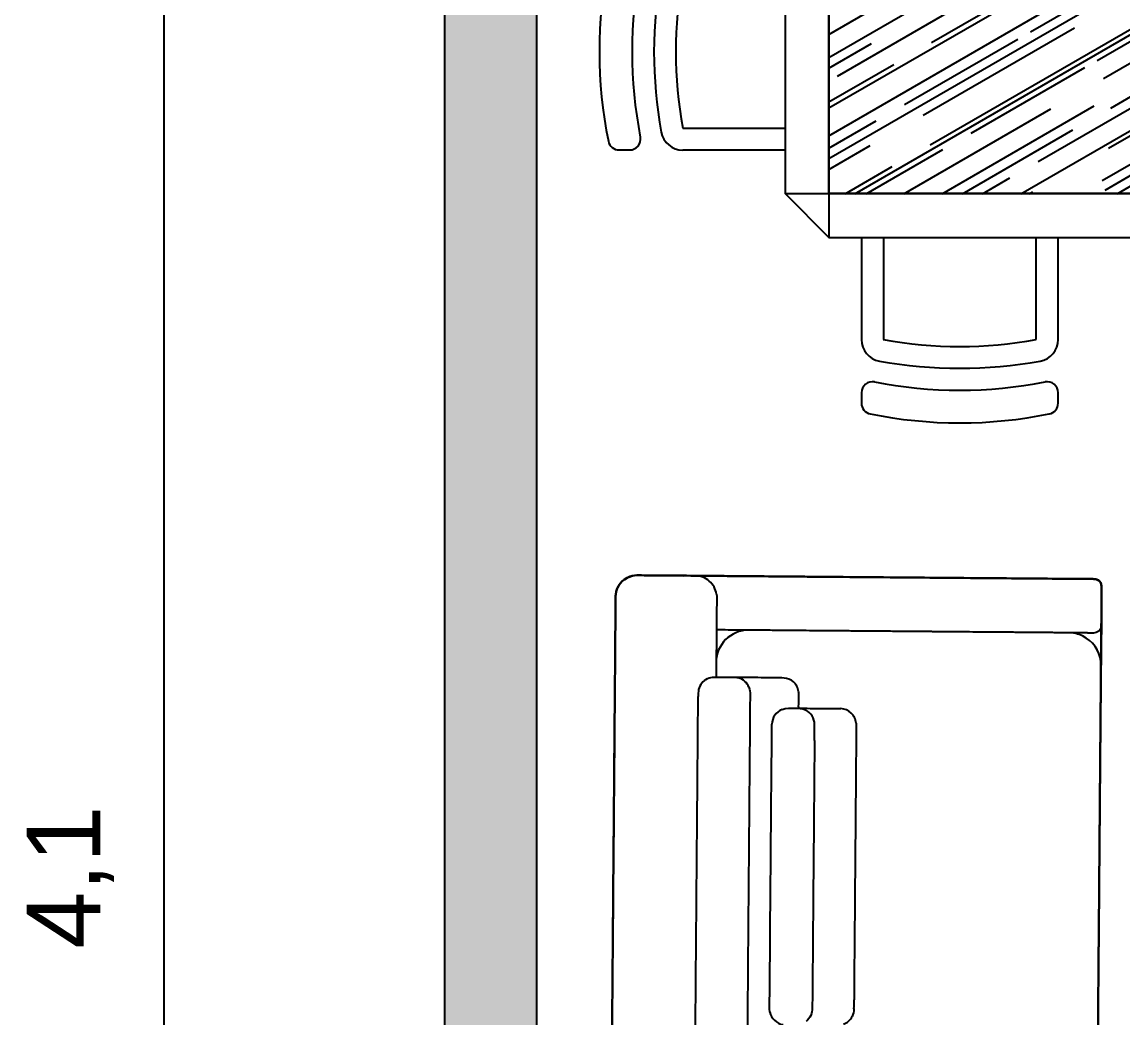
# Model space of a CAD drawing. Header units: millimetres. Extents: x 1389 to 2186, y 2011 to 2343.
# Drawn here: x 1389.024 to 1390.816, y 2336.208 to 2337.83 of the extents above; entities that cross this region are included whole.
import ezdxf

# ---------------------------------------------------------------- set-up
doc = ezdxf.new("R2010")
doc.units = ezdxf.units.MM
for name, color, linetype in [('blocos', 6, 'Continuous'), ('cotas', 4, 'Continuous'), ('moveis', 240, 'Continuous'), ('paredes', 250, 'Continuous')]:
    doc.layers.add(name, color=color, linetype=linetype)
doc.styles.get("Standard").update_dxf_attribs({"font": 'arial.ttf'})
doc.dimstyles.new('ISO-25', dxfattribs={"dimscale": 0.2, "dimtxt": 0.6, "dimasz": 0.3, "dimexe": 0.2, "dimexo": 0.3, "dimgap": 0.4, "dimtad": 1, "dimtoh": 1, "dimtxsty": 'Standard', "dimcen": -0.3, "dimadec": 0, "dimazin": 0, "dimtfac": 1, "dimtmove": 1, "dimatfit": 3, "dimfxl": 1, "dimarcsym": 0})

# ---------------------------------------------------------------- blocks, each defined once
blk = doc.blocks.new('*D1')
at = {"layer": 'cotas', "color": 0, "lineweight": -2, "transparency": 16777216}
for p, q in [((1389.8014, 2338.4872), (1389.2146, 2338.4872)), ((1389.2546, 2338.4272), (1389.2546, 2334.4472)), ((1389.8014, 2334.3872), (1389.2146, 2334.3872))]:
    blk.add_line(p, q, dxfattribs=at)
at = {"layer": 'cotas', "color": 0, "transparency": 16777216}
for points in [[(1389.2446, 2338.4272), (1389.2646, 2338.4272), (1389.2546, 2338.4872)], [(1389.2446, 2334.4472), (1389.2646, 2334.4472), (1389.2546, 2334.3872)]]:
    blk.add_solid(points, dxfattribs=at)
at = {"layer": 'Defpoints', "color": 0, "transparency": 16777216}
for p in [(1389.8614, 2338.4872), (1389.2546, 2334.3872), (1389.8614, 2334.3872)]:
    blk.add_point(p, dxfattribs=at)
at = {"layer": 'cotas', "color": 0, "transparency": 16777216, "insert": (1389.1025, 2336.4372), "char_height": 0.12, "attachment_point": 5, "rotation": 90}
blk.add_mtext('4,1', dxfattribs=at)
blk = doc.blocks.new('*X23')
at = {"color": 0}
for p, q in [((57.5, -105.37), (136.08, -60)), ((57.5, -93.82), (116.08, -60)), ((57.5, -88.51), (106.88, -60)), ((57.5, -65.3), (66.68, -60)), ((57.73, -68.4), (72.28, -60)), ((58.66, -81.6), (96.08, -60)), ((72.71, -61.94), (76.08, -60)), ((73.04, -74.91), (98.88, -60)), ((79.77, -60.17), (80.08, -60)), ((81.05, -90.38), (133.68, -60)), ((81.39, -66.98), (93.48, -60)), ((88.35, -81.43), (125.48, -60)), ((103.66, -87.95), (152.08, -60)), ((120.77, -75.19), (147.08, -60)), ((122.39, -81.99), (160.48, -60)), ((149.67, -75.24), (176.08, -60)), ((162.11, -66.79), (173.88, -60)), ((177.43, -60.72), (178.68, -60)), ((163.73, -73.59), (182.5, -62.76)), ((79.43, -83.58), (114.07, -63.58)), ((118.97, -94.47), (170.94, -64.47)), ((57.5, -116.91), (146.41, -65.58)), ((57.5, -70.73), (64.05, -66.94)), ((57.5, -73.03), (67.65, -67.17)), ((122.05, -105.4), (182.5, -70.49)), ((135.62, -94.9), (178.92, -69.9)), ((57.5, -80.77), (72.73, -71.98)), ((80.71, -113.79), (149.99, -73.79)), ((134.28, -100.99), (182.5, -73.15)), ((57.5, -83.89), (70.19, -76.56)), ((120.43, -98.59), (155.07, -78.59)), ((161.77, -90.2), (182.5, -78.23)), ((173.53, -84.56), (182.5, -79.39)), ((57.5, -111.72), (108.65, -82.19)), ((59.52, -98.08), (85.5, -83.08)), ((63.49, -125), (132.35, -85.24)), ((79.09, -106.99), (113.73, -86.99)), ((163.39, -97), (182.5, -85.97)), ((57.5, -96.24), (67.31, -90.58)), ((74.83, -104.6), (100.81, -89.6)), ((121.57, -114.56), (164.87, -89.56)), ((149.59, -107.51), (182.5, -88.51)), ((159.48, -104.22), (182.5, -90.93)), ((57.5, -103.98), (72.39, -95.38)), ((128.29, -125), (182.5, -93.7)), ((90.14, -111.12), (116.12, -96.12)), ((101.49, -125), (149.65, -97.2)), ((105.45, -117.64), (131.43, -102.64)), ((120.09, -122), (154.73, -102)), ((145.43, -123.88), (182.5, -102.48)), ((161.43, -113.61), (182.5, -101.44)), ((74.69, -125), (108.31, -105.59)), ((83.49, -125), (118.3, -104.9)), ((164.9, -114.02), (182.5, -103.87)), ((57.5, -114.6), (68.33, -108.35)), ((88.09, -125), (113.39, -110.4)), ((120.76, -124.16), (146.74, -109.16)), ((123.49, -125), (150.82, -109.22)), ((163.05, -120.41), (182.5, -109.18)), ((57.5, -119.45), (66.97, -113.99)), ((66.09, -125), (83.64, -114.87)), ((145.89, -125), (162.05, -115.67)), ((163.49, -125), (182.5, -114.03)), ((168.49, -125), (182.5, -116.91)), ((61.29, -125), (72.05, -118.79)), ((141.69, -125), (149.31, -120.61)), ((180.22, -120.54), (182.5, -119.22)), ((92.69, -125), (98.95, -121.39)), ((172.49, -125), (177.36, -122.19)), ((103.49, -125), (104.25, -124.56)), ((181.89, -125), (182.5, -124.65))]:
    blk.add_line(p, q, dxfattribs=at)
blk = doc.blocks.new('mesa')
at = {"layer": 'moveis'}
for p, q in [((2183.1429, 2008.8436), (2183.1429, 2008.8607)), ((2183.4629, 2008.8607), (2183.4629, 2008.8436)), ((2183.6052, 2008.8436), (2183.6052, 2008.8607)), ((2183.9253, 2008.8607), (2183.9253, 2008.8436)), ((2183.1429, 2008.5906), (2183.1429, 2008.7571)), ((2183.1785, 2008.5906), (2183.1785, 2008.7571)), ((2183.4274, 2008.7571), (2183.4274, 2008.5906)), ((2183.4629, 2008.7571), (2183.4629, 2008.5906)), ((2183.6052, 2008.5906), (2183.6052, 2008.7571)), ((2183.6408, 2008.5906), (2183.6408, 2008.7571)), ((2183.8897, 2008.7571), (2183.8897, 2008.5906)), ((2183.9253, 2008.7571), (2183.9253, 2008.5906)), ((2183.0895, 2008.5906), (2183.0895, 2007.986)), ((2183.9786, 2007.986), (2183.9786, 2008.5906)), ((2184.0497, 2008.5195), (2183.0184, 2008.5195)), ((2182.7654, 2008.4483), (2182.7483, 2008.4483)), ((2183.0184, 2008.4483), (2182.8519, 2008.4483)), ((2184.0497, 2008.4483), (2184.2163, 2008.4483)), ((2184.3028, 2008.4483), (2184.3198, 2008.4483)), ((2183.0184, 2008.4128), (2182.8519, 2008.4128)), ((2184.0497, 2008.4128), (2184.2163, 2008.4128)), ((2182.8519, 2008.1638), (2183.0184, 2008.1638)), ((2184.2163, 2008.1638), (2184.0497, 2008.1638)), ((2182.7483, 2008.1283), (2182.7654, 2008.1283)), ((2182.8519, 2008.1283), (2183.0184, 2008.1283)), ((2184.2163, 2008.1283), (2184.0497, 2008.1283)), ((2184.3198, 2008.1283), (2184.3028, 2008.1283)), ((2183.0184, 2008.0572), (2184.0497, 2008.0572)), ((2183.1429, 2007.986), (2183.1429, 2007.8195)), ((2183.1785, 2007.986), (2183.1785, 2007.8195)), ((2183.4274, 2007.8195), (2183.4274, 2007.986)), ((2183.4629, 2007.8195), (2183.4629, 2007.986)), ((2183.6052, 2007.986), (2183.6052, 2007.8195)), ((2183.6408, 2007.986), (2183.6408, 2007.8195)), ((2183.8897, 2007.8195), (2183.8897, 2007.986)), ((2183.9253, 2007.8195), (2183.9253, 2007.986)), ((2183.1429, 2007.733), (2183.1429, 2007.7159)), ((2183.4629, 2007.7159), (2183.4629, 2007.733)), ((2183.6052, 2007.733), (2183.6052, 2007.7159)), ((2183.9253, 2007.7159), (2183.9253, 2007.733))]:
    blk.add_line(p, q, dxfattribs=at)
for points in [[(2183.0184, 2008.5195), (2183.0184, 2008.0572), (2183.0895, 2007.986), (2183.9786, 2007.986), (2184.0497, 2008.0572), (2184.0497, 2008.5195), (2183.9786, 2008.5906), (2183.0895, 2008.5906)], [(2183.0895, 2008.5195), (2183.9786, 2008.5195), (2183.9786, 2008.0572), (2183.0895, 2008.0572)]]:
    blk.add_lwpolyline(points, close=True, dxfattribs=at)
for centre, radius, start, end in [((2183.3029, 2008.1638), 0.729, 78.463, 101.537), ((2183.7652, 2008.1638), 0.729, 78.463, 101.537), ((2183.1607, 2008.8607), 0.0178, 101.537, 180), ((2183.4452, 2008.8607), 0.0178, 0, 78.463), ((2183.623, 2008.8607), 0.0178, 101.537, 180), ((2183.9075, 2008.8607), 0.0178, 0, 78.463), ((2183.1607, 2008.8436), 0.0178, 180, 280.9806), ((2183.4452, 2008.8436), 0.0178, 259.0194, 0), ((2183.623, 2008.8436), 0.0178, 180, 280.9806), ((2183.9075, 2008.8436), 0.0178, 259.0194, 0), ((2183.3029, 2008.1105), 0.729, 79.0194, 100.9806), ((2183.7652, 2008.1105), 0.729, 79.0194, 100.9806), ((2183.1785, 2008.7571), 0.0356, 100.3399, 180), ((2183.3029, 2008.0749), 0.729, 79.6601, 100.3399), ((2183.4274, 2008.7571), 0.0356, 0, 79.6601), ((2183.6408, 2008.7571), 0.0356, 100.3399, 180), ((2183.7652, 2008.0749), 0.729, 79.6601, 100.3399), ((2183.8897, 2008.7571), 0.0356, 0, 79.6601), ((2183.3029, 2008.0749), 0.6935, 79.6601, 100.3399), ((2183.7652, 2008.0749), 0.6935, 79.6601, 100.3399), ((2183.4452, 2008.2883), 0.729, 168.463, 191.537), ((2182.7483, 2008.4306), 0.0178, 90, 168.463), ((2182.7654, 2008.4306), 0.0178, 349.0194, 90), ((2182.8519, 2008.4128), 0.0356, 90, 169.6601), ((2184.2163, 2008.4128), 0.0356, 10.3399, 90), ((2184.3028, 2008.4306), 0.0178, 90, 190.9806), ((2184.3198, 2008.4306), 0.0178, 11.537, 90), ((2183.623, 2008.2883), 0.729, 348.463, 11.537), ((2183.4985, 2008.2883), 0.729, 169.0194, 190.9806), ((2183.5341, 2008.2883), 0.729, 169.6601, 190.3399), ((2183.5341, 2008.2883), 0.729, 349.6601, 10.3399), ((2183.5696, 2008.2883), 0.729, 349.0194, 10.9806), ((2183.5341, 2008.2883), 0.6935, 169.6601, 190.3399), ((2183.5341, 2008.2883), 0.6935, 349.6601, 10.3399), ((2182.7654, 2008.1461), 0.0178, 270, 10.9806), ((2182.8519, 2008.1638), 0.0356, 190.3399, 270), ((2184.2163, 2008.1638), 0.0356, 270, 349.6601), ((2184.3028, 2008.1461), 0.0178, 169.0194, 270), ((2182.7483, 2008.1461), 0.0178, 191.537, 270), ((2184.3198, 2008.1461), 0.0178, 270, 348.463), ((2183.1785, 2007.8195), 0.0356, 180, 259.6601), ((2183.3029, 2008.5017), 0.6935, 259.6601, 280.3399), ((2183.4274, 2007.8195), 0.0356, 280.3399, 0), ((2183.6408, 2007.8195), 0.0356, 180, 259.6601), ((2183.7652, 2008.5017), 0.6935, 259.6601, 280.3399), ((2183.8897, 2007.8195), 0.0356, 280.3399, 0), ((2183.3029, 2008.5017), 0.729, 259.6601, 280.3399), ((2183.7652, 2008.5017), 0.729, 259.6601, 280.3399), ((2183.1607, 2007.733), 0.0178, 79.0194, 180), ((2183.3029, 2008.4661), 0.729, 259.0194, 280.9806), ((2183.4452, 2007.733), 0.0178, 0, 100.9806), ((2183.623, 2007.733), 0.0178, 79.0194, 180), ((2183.7652, 2008.4661), 0.729, 259.0194, 280.9806), ((2183.9075, 2007.733), 0.0178, 0, 100.9806), ((2183.1607, 2007.7159), 0.0178, 180, 258.463), ((2183.4452, 2007.7159), 0.0178, 281.537, 0), ((2183.623, 2007.7159), 0.0178, 180, 258.463), ((2183.9075, 2007.7159), 0.0178, 281.537, 0), ((2183.3029, 2008.4128), 0.729, 258.463, 281.537), ((2183.7652, 2008.4128), 0.729, 258.463, 281.537)]:
    blk.add_arc(centre, radius, start, end, dxfattribs=at)
at = {"layer": 'moveis', "xscale": 0.007112381357389055, "yscale": 0.007112381357389055, "zscale": 0.007112381357389055}
blk.add_blockref('*X23', (2182.6806, 2008.9462), dxfattribs=at)
blk = doc.blocks.new('sofa2')
at = {"layer": 'blocos', "color": 18, "lineweight": 30, "true_color": 0x000000}
blk.add_arc((2182.3763, 2265.47), 258.0272, 269.518262, 269.53127, dxfattribs=at)
at = {"layer": 'moveis', "lineweight": 25}
for points in [[(2180.2999, 2007.4214, 0.177633), (2180.2882, 2007.4427, 0.176459), (2180.2654, 2007.4514, 0.002197), (2180.2457, 2007.4515)], [(2180.3588, 2007.3627, 0.002785), (2180.3521, 2007.3628, 0.410709), (2180.2991, 2007.3101)], [(2180.9255, 2007.3116, 0.257398), (2180.896, 2007.3533, 0.110778), (2180.873, 2007.3585, 0.000581), (2180.8633, 2007.3586)], [(2180.2801, 2007.2808, 0.225068), (2180.2701, 2007.2603, -0.00034), (2180.27, 2007.2546)], [(2180.4336, 2007.2379, 0.002684), (2180.4338, 2007.2589, 0.075862), (2180.4325, 2007.2671, 0.177748), (2180.4214, 2007.2816)], [(2180.4594, 2007.1833, 0.002642), (2180.4596, 2007.2089, 0.287043), (2180.4447, 2007.2329)], [(2180.5273, 2007.2113, 0.178574), (2180.5192, 2007.2278, 0.17698), (2180.5025, 2007.2349)]]:
    blk.add_lwpolyline(points, format="xyb", dxfattribs=at)
blk.add_lwpolyline([(2180.9264, 2007.372), (2180.9258, 2007.3053)], dxfattribs=at)
at = {"layer": 'moveis', "lineweight": 30}
blk.add_arc((2180.1711, 2007.4168), 0.0355, 110.019, 173.4075, dxfattribs=at)
at = {"layer": 'moveis', "lineweight": 25}
for centre, radius, start, end in [((2180.171, 2007.4168), 0.0354, 113.3842, 153.6895), ((2180.8156, 1996.0071), 11.4394, 89.5064, 89.5524), ((2180.9424, 2011.453), 4.0949, 269.4623, 269.5965), ((2180.328, 2007.2597), 0.0266, 22.4733, 73.0139), ((2180.4167, 2007.2091), 0.0266, 111.8296, 179.1816), ((2167.3318, 2006.8617), 13.1924, 359.49873, 359.56007), ((2180.4128, 2006.7465), 0.0266, 192.3976, 260.0441), ((2180.4972, 2006.7457), 0.0265, 291.0769, 332.598)]:
    blk.add_arc(centre, radius, start, end, dxfattribs=at)
for points in [[(2180.1569, 2007.4493), (2180.1628, 2007.4518), (2180.1688, 2007.4522), (2180.175, 2007.4521)], [(2180.175, 2007.4521), (2180.1986, 2007.4519), (2180.2221, 2007.4517), (2180.2457, 2007.4515)], [(2180.2654, 2007.4514), (2180.2718, 2007.4513), (2180.2782, 2007.4513), (2180.2846, 2007.4512)], [(2180.2846, 2007.4512), (2180.3019, 2007.4511), (2180.3193, 2007.4509), (2180.3366, 2007.4508)], [(2180.3366, 2007.4508), (2180.362, 2007.4506), (2180.3875, 2007.4504), (2180.4129, 2007.4502)], [(2180.4129, 2007.4502), (2180.4436, 2007.4499), (2180.4743, 2007.4496), (2180.5049, 2007.4494)], [(2180.5049, 2007.4494), (2180.5381, 2007.4491), (2180.5712, 2007.4489), (2180.6043, 2007.4486)], [(2180.6043, 2007.4486), (2180.637, 2007.4483), (2180.6698, 2007.448), (2180.7025, 2007.4478)], [(2180.7025, 2007.4478), (2180.732, 2007.4475), (2180.7615, 2007.4473), (2180.791, 2007.447)], [(2180.791, 2007.447), (2180.8144, 2007.4469), (2180.8379, 2007.4467), (2180.8613, 2007.4465)], [(2180.8613, 2007.4465), (2180.8759, 2007.4463), (2180.8904, 2007.4462), (2180.905, 2007.4461)], [(2180.9142, 2007.446), (2180.9205, 2007.446), (2180.9262, 2007.442), (2180.9268, 2007.4353)], [(2180.1356, 2007.4146), (2180.1357, 2007.4208), (2180.1365, 2007.4268), (2180.1393, 2007.4325)], [(2180.9268, 2007.4353), (2180.9271, 2007.4319), (2180.9268, 2007.4284), (2180.9268, 2007.425)], [(2180.1355, 2007.4014), (2180.1356, 2007.4058), (2180.1356, 2007.4102), (2180.1356, 2007.4146)], [(2180.2999, 2007.4214), (2180.3006, 2007.4164), (2180.3002, 2007.4112), (2180.3002, 2007.4062)], [(2180.9268, 2007.425), (2180.9267, 2007.4174), (2180.9267, 2007.4098), (2180.9266, 2007.4023)], [(2180.1353, 2007.378), (2180.1354, 2007.3858), (2180.1355, 2007.3936), (2180.1355, 2007.4014)], [(2180.3002, 2007.4062), (2180.3, 2007.3821), (2180.2998, 2007.358), (2180.2996, 2007.3339)], [(2180.9266, 2007.4023), (2180.9265, 2007.3946), (2180.9265, 2007.387), (2180.9264, 2007.3794)], [(2180.1351, 2007.3451), (2180.1352, 2007.3561), (2180.1352, 2007.3671), (2180.1353, 2007.378)], [(2180.9264, 2007.3794), (2180.9264, 2007.376), (2180.9266, 2007.3725), (2180.9263, 2007.3691)], [(2180.3047, 2007.3631), (2180.3031, 2007.3632), (2180.3014, 2007.3632), (2180.2998, 2007.3632)], [(2180.3425, 2007.3628), (2180.3299, 2007.3629), (2180.3173, 2007.363), (2180.3047, 2007.3631)], [(2180.4098, 2007.3623), (2180.3874, 2007.3625), (2180.3649, 2007.3626), (2180.3425, 2007.3628)], [(2180.3768, 2007.3626), (2180.3708, 2007.3626), (2180.3648, 2007.3626), (2180.3588, 2007.3627)], [(2180.4046, 2007.3623), (2180.3954, 2007.3624), (2180.3861, 2007.3625), (2180.3768, 2007.3626)], [(2180.4406, 2007.362), (2180.4286, 2007.3621), (2180.4166, 2007.3622), (2180.4046, 2007.3623)], [(2180.4973, 2007.3616), (2180.4682, 2007.3618), (2180.439, 2007.362), (2180.4098, 2007.3623)], [(2180.4833, 2007.3617), (2180.4691, 2007.3618), (2180.4549, 2007.3619), (2180.4406, 2007.362)], [(2180.5303, 2007.3613), (2180.5146, 2007.3614), (2180.499, 2007.3615), (2180.4833, 2007.3617)], [(2180.5954, 2007.3608), (2180.5627, 2007.361), (2180.53, 2007.3613), (2180.4973, 2007.3616)], [(2180.5803, 2007.3609), (2180.5636, 2007.361), (2180.547, 2007.3612), (2180.5303, 2007.3613)], [(2180.6313, 2007.3605), (2180.6143, 2007.3606), (2180.5973, 2007.3607), (2180.5803, 2007.3609)], [(2180.6946, 2007.3599), (2180.6615, 2007.3602), (2180.6284, 2007.3605), (2180.5954, 2007.3608)], [(2180.6818, 2007.36), (2180.665, 2007.3602), (2180.6481, 2007.3603), (2180.6313, 2007.3605)], [(2180.7301, 2007.3596), (2180.714, 2007.3598), (2180.6979, 2007.3599), (2180.6818, 2007.36)], [(2180.7854, 2007.3592), (2180.7551, 2007.3594), (2180.7248, 2007.3597), (2180.6946, 2007.3599)], [(2180.774, 2007.3593), (2180.7593, 2007.3594), (2180.7447, 2007.3595), (2180.7301, 2007.3596)], [(2180.812, 2007.359), (2180.7993, 2007.3591), (2180.7866, 2007.3592), (2180.774, 2007.3593)], [(2180.8583, 2007.3586), (2180.834, 2007.3588), (2180.8097, 2007.359), (2180.7854, 2007.3592)], [(2180.8423, 2007.3587), (2180.8322, 2007.3588), (2180.8221, 2007.3589), (2180.812, 2007.359)], [(2180.8633, 2007.3586), (2180.8563, 2007.3586), (2180.8493, 2007.3587), (2180.8423, 2007.3587)], [(2180.904, 2007.3582), (2180.8888, 2007.3583), (2180.8736, 2007.3585), (2180.8583, 2007.3586)], [(2180.9263, 2007.3691), (2180.9258, 2007.3623), (2180.92, 2007.3581), (2180.9136, 2007.3581)], [(2180.1347, 2007.3036), (2180.1348, 2007.3174), (2180.135, 2007.3313), (2180.1351, 2007.3451)], [(2180.2996, 2007.3339), (2180.2995, 2007.3181), (2180.2993, 2007.3023), (2180.2992, 2007.2865)], [(2180.1343, 2007.2545), (2180.1345, 2007.2708), (2180.1346, 2007.2872), (2180.1347, 2007.3036)], [(2180.9258, 2007.3019), (2180.9258, 2007.3051), (2180.9259, 2007.3083), (2180.9255, 2007.3116)], [(2180.2801, 2007.2808), (2180.2866, 2007.286), (2180.2939, 2007.2865), (2180.3019, 2007.2864)], [(2180.3019, 2007.2864), (2180.3096, 2007.2864), (2180.3174, 2007.2863), (2180.3251, 2007.2863)], [(2180.3251, 2007.2863), (2180.3287, 2007.2862), (2180.3323, 2007.2862), (2180.3358, 2007.2851)], [(2180.3305, 2007.2861), (2180.3332, 2007.2863), (2180.336, 2007.2862), (2180.3387, 2007.2861)], [(2180.3387, 2007.2861), (2180.3463, 2007.2861), (2180.3538, 2007.286), (2180.3614, 2007.286)], [(2180.3614, 2007.286), (2180.3763, 2007.2858), (2180.3911, 2007.2857), (2180.406, 2007.2856)], [(2180.406, 2007.2856), (2180.4115, 2007.2855), (2180.4167, 2007.2845), (2180.4214, 2007.2816)], [(2180.9255, 2007.2661), (2180.9256, 2007.2736), (2180.9256, 2007.281), (2180.9257, 2007.2885)], [(2180.9257, 2007.2885), (2180.9257, 2007.293), (2180.9258, 2007.2974), (2180.9258, 2007.3019)], [(2180.3526, 2007.2699), (2180.3542, 2007.2659), (2180.3546, 2007.2619), (2180.3545, 2007.2577)], [(2180.1339, 2007.1982), (2180.134, 2007.2169), (2180.1342, 2007.2357), (2180.1343, 2007.2545)], [(2180.2699, 2007.2374), (2180.2699, 2007.2431), (2180.27, 2007.2489), (2180.27, 2007.2546)], [(2180.3545, 2007.2577), (2180.3545, 2007.2535), (2180.3545, 2007.2493), (2180.3544, 2007.245)], [(2180.9252, 2007.2358), (2180.9253, 2007.2459), (2180.9254, 2007.256), (2180.9255, 2007.2661)], [(2180.2697, 2007.2106), (2180.2697, 2007.2195), (2180.2698, 2007.2285), (2180.2699, 2007.2374)], [(2180.3544, 2007.245), (2180.3544, 2007.2373), (2180.3543, 2007.2296), (2180.3542, 2007.2219)], [(2180.4068, 2007.2338), (2180.4133, 2007.2364), (2180.4204, 2007.2356), (2180.4273, 2007.2356)], [(2180.4273, 2007.2356), (2180.4333, 2007.2355), (2180.4391, 2007.2356), (2180.4447, 2007.2329)], [(2180.428, 2007.2356), (2180.4409, 2007.2355), (2180.4537, 2007.2354), (2180.4666, 2007.2353)], [(2180.4336, 2007.2379), (2180.4336, 2007.2371), (2180.4336, 2007.2363), (2180.4336, 2007.2355)], [(2180.4666, 2007.2353), (2180.4785, 2007.2352), (2180.4906, 2007.2356), (2180.5025, 2007.2349)], [(2180.9249, 2007.1991), (2180.925, 2007.2113), (2180.9251, 2007.2236), (2180.9252, 2007.2358)], [(2180.3542, 2007.2219), (2180.3542, 2007.2113), (2180.3541, 2007.2007), (2180.354, 2007.1901)], [(2180.1333, 2007.1356), (2180.1335, 2007.1565), (2180.1337, 2007.1773), (2180.1339, 2007.1982)], [(2180.2694, 2007.1755), (2180.2695, 2007.1872), (2180.2696, 2007.1989), (2180.2697, 2007.2106)], [(2180.3897, 2007.1597), (2180.3898, 2007.1744), (2180.3899, 2007.189), (2180.39, 2007.2037)], [(2180.39, 2007.2037), (2180.39, 2007.2056), (2180.3901, 2007.2076), (2180.3901, 2007.2095)], [(2180.5274, 2007.2022), (2180.5273, 2007.1948), (2180.5273, 2007.1875), (2180.5272, 2007.1801)], [(2180.5273, 2007.2113), (2180.5276, 2007.2083), (2180.5274, 2007.2052), (2180.5274, 2007.2022)], [(2180.9246, 2007.1571), (2180.9247, 2007.1711), (2180.9248, 2007.1851), (2180.9249, 2007.1991)], [(2180.354, 2007.1901), (2180.3539, 2007.1771), (2180.3538, 2007.164), (2180.3537, 2007.1509)], [(2180.4594, 2007.1833), (2180.4592, 2007.1623), (2180.4591, 2007.1413), (2180.4589, 2007.1203)], [(2180.5272, 2007.1801), (2180.5271, 2007.1683), (2180.527, 2007.1565), (2180.5269, 2007.1448)], [(2180.269, 2007.1341), (2180.2692, 2007.1479), (2180.2693, 2007.1617), (2180.2694, 2007.1755)], [(2180.389, 2007.0848), (2180.3893, 2007.1098), (2180.3895, 2007.1348), (2180.3897, 2007.1597)], [(2180.3537, 2007.1509), (2180.3535, 2007.1361), (2180.3534, 2007.1213), (2180.3533, 2007.1064)], [(2180.5269, 2007.1448), (2180.5268, 2007.1296), (2180.5267, 2007.1144), (2180.5265, 2007.0992)], [(2180.9242, 2007.111), (2180.9243, 2007.1263), (2180.9245, 2007.1417), (2180.9246, 2007.1571)], [(2180.1328, 2007.068), (2180.133, 2007.0905), (2180.1332, 2007.1131), (2180.1333, 2007.1356)], [(2180.2687, 2007.0875), (2180.2688, 2007.103), (2180.2689, 2007.1185), (2180.269, 2007.1341)], [(2180.3533, 2007.1064), (2180.3532, 2007.0902), (2180.353, 2007.0739), (2180.3529, 2007.0577)], [(2180.4589, 2007.1203), (2180.4587, 2007.0915), (2180.4584, 2007.0627), (2180.4582, 2007.0338)], [(2180.9238, 2007.0617), (2180.924, 2007.0781), (2180.9241, 2007.0945), (2180.9242, 2007.111)], [(2180.2682, 2007.0378), (2180.2684, 2007.0544), (2180.2685, 2007.0709), (2180.2687, 2007.0875)], [(2180.5265, 2007.0992), (2180.5264, 2007.0818), (2180.5263, 2007.0643), (2180.5261, 2007.0469)], [(2180.3883, 2006.9933), (2180.3885, 2007.0238), (2180.3888, 2007.0543), (2180.389, 2007.0848)], [(2180.1322, 2006.9958), (2180.1324, 2007.0199), (2180.1326, 2007.0439), (2180.1328, 2007.068)], [(2180.3529, 2007.0577), (2180.3528, 2007.0407), (2180.3526, 2007.0238), (2180.3525, 2007.0068)], [(2180.9234, 2007.0111), (2180.9235, 2007.028), (2180.9237, 2007.0448), (2180.9238, 2007.0617)], [(2180.2678, 2006.9862), (2180.268, 2007.0034), (2180.2681, 2007.0206), (2180.2682, 2007.0378)], [(2180.4582, 2007.0338), (2180.4579, 2007.0023), (2180.4577, 2006.9708), (2180.4574, 2006.9392)], [(2180.5261, 2007.0469), (2180.526, 2007.0281), (2180.5258, 2007.0094), (2180.5256, 2006.9907)], [(2180.3525, 2007.0068), (2180.3523, 2006.9895), (2180.3522, 2006.9723), (2180.352, 2006.955)], [(2180.923, 2006.96), (2180.9231, 2006.977), (2180.9233, 2006.994), (2180.9234, 2007.0111)], [(2180.1316, 2006.9197), (2180.1318, 2006.9451), (2180.132, 2006.9705), (2180.1322, 2006.9958)], [(2180.2674, 2006.9348), (2180.2675, 2006.9519), (2180.2677, 2006.9691), (2180.2678, 2006.9862)], [(2180.3875, 2006.899), (2180.3878, 2006.9304), (2180.388, 2006.9618), (2180.3883, 2006.9933)], [(2180.5256, 2006.9907), (2180.5255, 2006.9717), (2180.5253, 2006.9527), (2180.5252, 2006.9337)], [(2180.352, 2006.955), (2180.3519, 2006.9381), (2180.3518, 2006.9212), (2180.3516, 2006.9043)], [(2180.9226, 2006.9097), (2180.9227, 2006.9265), (2180.9228, 2006.9432), (2180.923, 2006.96)], [(2180.267, 2006.8846), (2180.2671, 2006.9014), (2180.2673, 2006.9181), (2180.2674, 2006.9348)], [(2180.4574, 2006.9392), (2180.4572, 2006.9096), (2180.4569, 2006.88), (2180.4567, 2006.8504)], [(2180.5252, 2006.9337), (2180.525, 2006.9155), (2180.5249, 2006.8973), (2180.5247, 2006.8791)], [(2180.1309, 2006.841), (2180.1311, 2006.8672), (2180.1314, 2006.8935), (2180.1316, 2006.9197)], [(2180.9222, 2006.8615), (2180.9223, 2006.8775), (2180.9224, 2006.8936), (2180.9226, 2006.9097)], [(2180.3516, 2006.9043), (2180.3515, 2006.8881), (2180.3514, 2006.8719), (2180.3512, 2006.8558)], [(2180.3869, 2006.8173), (2180.3871, 2006.8445), (2180.3873, 2006.8717), (2180.3875, 2006.899)], [(2180.2666, 2006.8379), (2180.2667, 2006.8535), (2180.2669, 2006.869), (2180.267, 2006.8846)], [(2180.5247, 2006.8791), (2180.5246, 2006.8628), (2180.5245, 2006.8464), (2180.5243, 2006.83)], [(2180.3512, 2006.8558), (2180.3511, 2006.841), (2180.351, 2006.8263), (2180.3509, 2006.8116)], [(2180.9218, 2006.8162), (2180.9219, 2006.8313), (2180.922, 2006.8464), (2180.9222, 2006.8615)], [(2180.1303, 2006.7602), (2180.1305, 2006.7871), (2180.1307, 2006.8141), (2180.1309, 2006.841)], [(2180.2663, 2006.7956), (2180.2664, 2006.8097), (2180.2665, 2006.8238), (2180.2666, 2006.8379)], [(2180.4567, 2006.8504), (2180.4565, 2006.8275), (2180.4563, 2006.8046), (2180.4561, 2006.7817)], [(2180.5243, 2006.83), (2180.5242, 2006.8165), (2180.5241, 2006.803), (2180.524, 2006.7894)], [(2180.3509, 2006.8116), (2180.3508, 2006.7987), (2180.3507, 2006.7858), (2180.3506, 2006.7729)], [(2180.3864, 2006.762), (2180.3865, 2006.7804), (2180.3867, 2006.7988), (2180.3869, 2006.8173)], [(2180.9215, 2006.7757), (2180.9216, 2006.7892), (2180.9217, 2006.8027), (2180.9218, 2006.8162)], [(2180.266, 2006.7599), (2180.2661, 2006.7718), (2180.2662, 2006.7837), (2180.2663, 2006.7956)], [(2180.524, 2006.7894), (2180.5239, 2006.7798), (2180.5238, 2006.7701), (2180.5238, 2006.7604)], [(2180.3506, 2006.7729), (2180.3505, 2006.7625), (2180.3504, 2006.7521), (2180.3503, 2006.7417)], [(2180.4561, 2006.7817), (2180.456, 2006.7703), (2180.4559, 2006.7588), (2180.4558, 2006.7474)], [(2180.9212, 2006.7408), (2180.9213, 2006.7525), (2180.9214, 2006.7641), (2180.9215, 2006.7757)], [(2180.1296, 2006.6779), (2180.1298, 2006.7053), (2180.13, 2006.7328), (2180.1303, 2006.7602)], [(2180.2657, 2006.732), (2180.2658, 2006.7413), (2180.2659, 2006.7506), (2180.266, 2006.7599)], [(2180.3868, 2006.7408), (2180.3854, 2006.7475), (2180.3863, 2006.7552), (2180.3864, 2006.762)], [(2180.4558, 2006.7474), (2180.4558, 2006.7389), (2180.4527, 2006.7309), (2180.4458, 2006.7255)], [(2180.2656, 2006.7137), (2180.2656, 2006.7198), (2180.2657, 2006.7259), (2180.2657, 2006.732)], [(2180.3503, 2006.7417), (2180.3502, 2006.7342), (2180.3502, 2006.7267), (2180.3501, 2006.7192)], [(2180.5236, 2006.7463), (2180.5236, 2006.7418), (2180.5228, 2006.7375), (2180.5207, 2006.7335)], [(2180.921, 2006.7129), (2180.921, 2006.7222), (2180.9211, 2006.7315), (2180.9212, 2006.7408)]]:
    blk.add_open_spline(points, degree=3, dxfattribs=at)
at = {"layer": 'moveis', "lineweight": 30}
for points in [[(2180.159, 2007.4501), (2180.1638, 2007.4518), (2180.1688, 2007.4522), (2180.1739, 2007.4521)], [(2180.1739, 2007.4521), (2180.1849, 2007.452), (2180.1958, 2007.4519), (2180.2068, 2007.4518)], [(2180.2654, 2007.4514), (2180.2705, 2007.4513), (2180.2756, 2007.4513), (2180.2807, 2007.4512)], [(2180.2807, 2007.4512), (2180.2948, 2007.4511), (2180.3088, 2007.451), (2180.3228, 2007.4509)], [(2180.3228, 2007.4509), (2180.3437, 2007.4507), (2180.3646, 2007.4505), (2180.3855, 2007.4504)], [(2180.3855, 2007.4504), (2180.4114, 2007.4502), (2180.4372, 2007.45), (2180.463, 2007.4497)], [(2180.463, 2007.4497), (2180.4918, 2007.4495), (2180.5205, 2007.4493), (2180.5493, 2007.449)], [(2180.5493, 2007.449), (2180.5789, 2007.4488), (2180.6086, 2007.4485), (2180.6383, 2007.4483)], [(2180.6383, 2007.4483), (2180.6668, 2007.4481), (2180.6954, 2007.4478), (2180.724, 2007.4476)], [(2180.724, 2007.4476), (2180.7495, 2007.4474), (2180.775, 2007.4472), (2180.8006, 2007.447)], [(2180.8006, 2007.447), (2180.821, 2007.4468), (2180.8415, 2007.4466), (2180.8619, 2007.4465)], [(2180.8619, 2007.4465), (2180.8753, 2007.4464), (2180.8887, 2007.4462), (2180.9021, 2007.4461)], [(2180.9021, 2007.4461), (2180.9055, 2007.4461), (2180.9089, 2007.4461), (2180.9123, 2007.4461)], [(2180.9123, 2007.4461), (2180.9146, 2007.446), (2180.9168, 2007.4461), (2180.919, 2007.4454)], [(2180.919, 2007.4454), (2180.9279, 2007.4423), (2180.9269, 2007.4333), (2180.9268, 2007.4258)], [(2180.1356, 2007.4119), (2180.1356, 2007.4149), (2180.1355, 2007.4179), (2180.1359, 2007.4208)], [(2180.1355, 2007.394), (2180.1355, 2007.3999), (2180.1356, 2007.4059), (2180.1356, 2007.4119)], [(2180.9268, 2007.4258), (2180.9267, 2007.4121), (2180.9266, 2007.3984), (2180.9265, 2007.3847)], [(2180.1352, 2007.3644), (2180.1353, 2007.3742), (2180.1354, 2007.3841), (2180.1355, 2007.394)], [(2180.9265, 2007.3847), (2180.9263, 2007.3653), (2180.9262, 2007.346), (2180.926, 2007.3266)], [(2180.1349, 2007.3242), (2180.135, 2007.3376), (2180.1351, 2007.351), (2180.1352, 2007.3644)], [(2180.1345, 2007.2745), (2180.1346, 2007.2911), (2180.1348, 2007.3077), (2180.1349, 2007.3242)], [(2180.926, 2007.3266), (2180.9259, 2007.3187), (2180.9259, 2007.3107), (2180.9258, 2007.3027)], [(2180.9258, 2007.3027), (2180.9258, 2007.2974), (2180.9257, 2007.2921), (2180.9257, 2007.2867)], [(2180.9257, 2007.2867), (2180.9256, 2007.2768), (2180.9255, 2007.267), (2180.9254, 2007.2571)], [(2180.134, 2007.2163), (2180.1342, 2007.2357), (2180.1343, 2007.2551), (2180.1345, 2007.2745)], [(2180.9254, 2007.2571), (2180.9253, 2007.2432), (2180.9252, 2007.2293), (2180.9251, 2007.2154)], [(2180.1335, 2007.1506), (2180.1336, 2007.1725), (2180.1338, 2007.1944), (2180.134, 2007.2163)], [(2180.9251, 2007.2154), (2180.9249, 2007.1979), (2180.9248, 2007.1804), (2180.9246, 2007.163)], [(2180.9246, 2007.163), (2180.9245, 2007.1423), (2180.9243, 2007.1217), (2180.9241, 2007.1011)], [(2180.1329, 2007.0784), (2180.1331, 2007.1024), (2180.1333, 2007.1265), (2180.1335, 2007.1506)], [(2180.9241, 2007.1011), (2180.9239, 2007.0778), (2180.9238, 2007.0545), (2180.9236, 2007.0312)], [(2180.1322, 2007.0008), (2180.1324, 2007.0266), (2180.1327, 2007.0525), (2180.1329, 2007.0784)], [(2180.9236, 2007.0312), (2180.9234, 2007.0057), (2180.9231, 2006.9802), (2180.9229, 2006.9548)], [(2180.1316, 2006.9188), (2180.1318, 2006.9461), (2180.132, 2006.9734), (2180.1322, 2007.0008)], [(2180.9229, 2006.9548), (2180.9227, 2006.9275), (2180.9225, 2006.9003), (2180.9223, 2006.873)], [(2180.1309, 2006.8334), (2180.1311, 2006.8619), (2180.1313, 2006.8903), (2180.1316, 2006.9188)], [(2180.9223, 2006.873), (2180.922, 2006.8445), (2180.9218, 2006.816), (2180.9216, 2006.7874)], [(2180.1301, 2006.7458), (2180.1304, 2006.775), (2180.1306, 2006.8042), (2180.1309, 2006.8334)], [(2180.9216, 2006.7874), (2180.9213, 2006.7581), (2180.9211, 2006.7287), (2180.9208, 2006.6994)], [(2180.1294, 2006.6568), (2180.1297, 2006.6865), (2180.1299, 2006.7161), (2180.1301, 2006.7458)]]:
    blk.add_open_spline(points, degree=3, dxfattribs=at)

msp = doc.modelspace()

# ---------------------------------------------------------------- hatches: boundary and pattern name
at = {"true_color": 0x000000}
h = msp.add_hatch(color=18, dxfattribs=at)
h.dxf.hatch_style = 1
h.paths.add_polyline_path([(1389.8614, 2338.4872), (1389.8614, 2340.8872), (1389.7114, 2340.8872), (1389.7114, 2340.7372), (1389.7114, 2334.2372), (1390.0614, 2334.2372), (1390.0614, 2334.3872), (1389.8614, 2334.3872)])

# ---------------------------------------------------------------- linework, layer by layer
for p, q in [((1389.7114, 2340.8872), (1389.7114, 2334.2372)), ((1389.8614, 2338.4872), (1389.8614, 2334.3872))]:
    msp.add_line(p, q)

# ---------------------------------------------------------------- block references
at = {"layer": 'paredes'}
for name, p in [('mesa', (-792.7525, 329.4934)), ('sofa2', (-790.1455, 329.4769))]:
    msp.add_blockref(name, p, dxfattribs=at)

# ---------------------------------------------------------------- dimensions: what is measured, and where the dimension line sits
at = {"layer": 'cotas'}
dim = msp.add_linear_dim(base=(1389.2546, 2334.3872), p1=(1389.8614, 2338.4872), p2=(1389.8614, 2334.3872), angle=90, dimstyle='ISO-25', dxfattribs=at)
dim.commit()
dim.dimension.update_dxf_attribs({"geometry": '*D1', "text_midpoint": (1389.1025, 2336.4372)})

doc.saveas('drawing.dxf')
